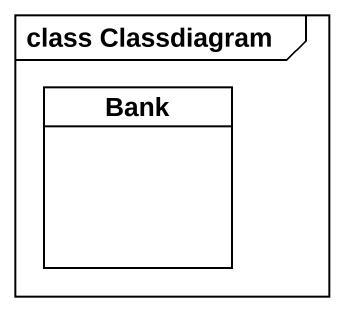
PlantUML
@startuml
mainframe class Classdiagram
hide circle
hide empty members
class Bank
@enduml
